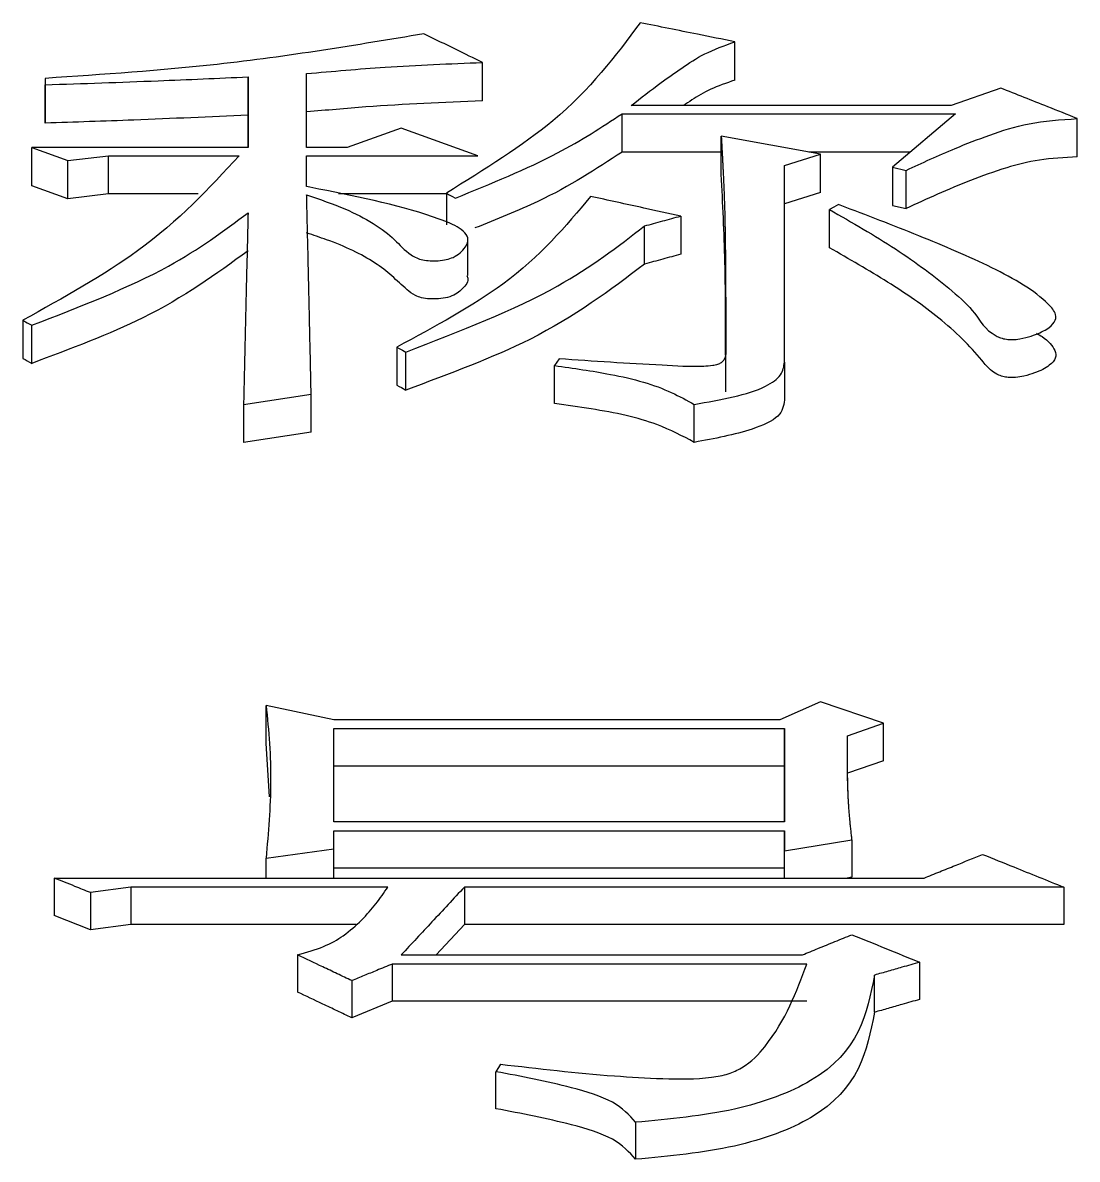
# Model space of a CAD drawing. Header units: millimetres. Extents: x 2223 to 4172, y 741 to 2119.
# Drawn here: x 2704.98 to 2707.511, y 1924.405 to 1927.132 of the extents above; entities that cross this region are included whole.
import ezdxf

# ---------------------------------------------------------------- set-up
doc = ezdxf.new("R2010")
doc.units = ezdxf.units.MM

msp = doc.modelspace()

# ---------------------------------------------------------------- linework, layer by layer
at = {"color": 7, "linetype": 'Continuous', "lineweight": 25}
for p, q in [((2706.0832, 1926.9448), (2706.0832, 1927.0369)), ((2705.5207, 1927.0024), (2705.5207, 1926.8325)), ((2705.5207, 1926.9104), (2705.5207, 1927.0024)), ((2705.6613, 1926.8325), (2705.6613, 1927.0101)), ((2705.0339, 1926.9986), (2705.0339, 1926.9833)), ((2705.0339, 1926.9986), (2705.0339, 1926.9066)), ((2705.0339, 1926.8913), (2705.0339, 1926.9833)), ((2707.3272, 1926.9755), (2707.2082, 1926.9332)), ((2707.2082, 1926.9332), (2706.4402, 1926.9332)), ((2705.0339, 1926.9066), (2705.0339, 1926.8913)), ((2705.5207, 1926.8325), (2705.5207, 1926.9104)), ((2706.4185, 1926.822), (2706.4185, 1926.9139)), ((2706.4185, 1926.9139), (2707.219, 1926.9139)), ((2707.219, 1926.9139), (2707.0676, 1926.7858)), ((2707.5111, 1926.8104), (2707.5111, 1926.9022)), ((2705.8885, 1926.8791), (2705.7587, 1926.8325)), ((2706.0724, 1926.8131), (2705.8885, 1926.8791)), ((2706.8945, 1926.8169), (2706.6565, 1926.8597)), ((2706.6565, 1926.7679), (2706.6565, 1926.8597)), ((2705.0015, 1926.8325), (2705.088, 1926.8014)), ((2705.5207, 1926.8325), (2705.0015, 1926.8325)), ((2705.0015, 1926.7408), (2705.0015, 1926.8325)), ((2705.088, 1926.8014), (2705.1854, 1926.8131)), ((2705.1854, 1926.8131), (2705.499, 1926.8131)), ((2705.7587, 1926.8325), (2705.6613, 1926.8325)), ((2705.6613, 1926.8131), (2706.0724, 1926.8131)), ((2705.6613, 1926.7389), (2705.6613, 1926.8131)), ((2706.6565, 1926.822), (2706.4185, 1926.822)), ((2706.808, 1926.7897), (2706.8945, 1926.8169)), ((2707.1104, 1926.822), (2706.8665, 1926.822)), ((2706.8945, 1926.7252), (2706.8945, 1926.8169)), ((2705.088, 1926.7097), (2705.088, 1926.8014)), ((2706.808, 1926.3176), (2706.808, 1926.7897)), ((2707.0676, 1926.7858), (2707.1, 1926.778)), ((2707.0676, 1926.7858), (2707.0676, 1926.694)), ((2707.1, 1926.6863), (2707.1, 1926.778)), ((2705.088, 1926.7097), (2705.0015, 1926.7408)), ((2705.1854, 1926.7213), (2705.088, 1926.7097)), ((2705.4011, 1926.7213), (2705.1854, 1926.7213)), ((2705.9966, 1926.7213), (2705.7379, 1926.7213)), ((2705.9966, 1926.7233), (2705.9966, 1926.6474)), ((2706.8945, 1926.7252), (2706.808, 1926.6979)), ((2706.9161, 1926.5924), (2706.9161, 1926.684)), ((2707.0676, 1926.694), (2707.1, 1926.6863)), ((2706.5592, 1926.6683), (2706.5592, 1926.5767)), ((2706.4726, 1926.5531), (2706.4726, 1926.6446)), ((2706.0479, 1926.6085), (2706.0479, 1926.618)), ((2706.0479, 1926.5254), (2706.0479, 1926.6076)), ((2704.9798, 1926.4182), (2704.9798, 1926.3269)), ((2705.0014, 1926.3149), (2705.0014, 1926.4062)), ((2705.8776, 1926.3539), (2705.8776, 1926.2627)), ((2705.8993, 1926.2507), (2705.8993, 1926.3418)), ((2706.2671, 1926.3257), (2706.2563, 1926.3095)), ((2706.6673, 1926.2466), (2706.6673, 1926.3378)), ((2706.808, 1926.3176), (2706.808, 1926.2265)), ((2705.5099, 1926.2164), (2705.6721, 1926.2408)), ((2705.6721, 1926.1497), (2705.6721, 1926.2408)), ((2705.5099, 1926.2164), (2705.5099, 1926.1254)), ((2706.5916, 1926.1254), (2706.5916, 1926.2164)), ((2705.6721, 1926.1497), (2705.5099, 1926.1254)), ((2706.8945, 1925.5025), (2706.7972, 1925.4599)), ((2707.046, 1925.4514), (2706.8945, 1925.5025)), ((2705.564, 1925.404), (2705.564, 1925.4941)), ((2705.7262, 1925.4599), (2705.564, 1925.4941)), ((2706.7972, 1925.4599), (2705.7262, 1925.4599)), ((2706.9594, 1925.4215), (2707.046, 1925.4514)), ((2707.046, 1925.3614), (2707.046, 1925.4514)), ((2705.7262, 1925.4386), (2706.808, 1925.4386)), ((2705.7263, 1925.2149), (2705.7262, 1925.4386)), ((2706.808, 1925.4386), (2706.808, 1925.2148)), ((2706.808, 1925.3486), (2706.808, 1925.4386)), ((2706.9594, 1925.4022), (2706.9594, 1925.4215)), ((2705.5718, 1925.2747), (2705.564, 1925.404)), ((2706.808, 1925.3486), (2705.7262, 1925.3486)), ((2706.808, 1925.2148), (2706.808, 1925.3486)), ((2707.046, 1925.3614), (2706.9594, 1925.3315)), ((2706.808, 1925.2148), (2705.7263, 1925.2149)), ((2705.7263, 1925.1932), (2706.808, 1925.1932)), ((2705.7263, 1925.1498), (2705.7263, 1925.1932)), ((2706.808, 1925.1932), (2706.808, 1925.1454)), ((2706.808, 1925.1035), (2706.808, 1925.1932)), ((2705.564, 1925.128), (2705.7263, 1925.1498)), ((2705.7263, 1925.08), (2705.7263, 1925.1498)), ((2706.808, 1925.1454), (2706.9702, 1925.1715)), ((2706.9702, 1925.1715), (2706.9702, 1925.0818)), ((2705.564, 1925.08), (2705.564, 1925.128)), ((2706.808, 1925.08), (2706.808, 1925.1454)), ((2706.808, 1925.1035), (2705.7262, 1925.1035)), ((2706.808, 1925.08), (2706.808, 1925.1035)), ((2705.0556, 1925.08), (2707.1433, 1925.08)), ((2705.0556, 1925.08), (2705.0556, 1924.9905)), ((2706.9702, 1925.0818), (2706.9589, 1925.08)), ((2705.2395, 1925.0582), (2705.1421, 1925.0451)), ((2705.1421, 1925.0451), (2705.1421, 1924.9556)), ((2705.8561, 1925.0582), (2705.2395, 1925.0582)), ((2705.2395, 1925.0582), (2705.2395, 1924.9687)), ((2707.4787, 1925.0581), (2706.04, 1925.0582)), ((2706.04, 1925.0582), (2706.04, 1924.9687)), ((2707.4787, 1925.0581), (2707.4787, 1924.9687)), ((2705.1421, 1924.9556), (2705.0556, 1924.9905)), ((2705.2395, 1924.9687), (2705.1421, 1924.9556)), ((2705.7805, 1924.9687), (2705.2395, 1924.9687)), ((2706.04, 1924.9687), (2705.9718, 1924.8957)), ((2707.4787, 1924.9687), (2706.04, 1924.9687)), ((2705.6397, 1924.8957), (2705.6397, 1924.8064)), ((2705.8885, 1924.8957), (2706.8513, 1924.8956)), ((2707.1325, 1924.878), (2707.1325, 1924.7887)), ((2706.8621, 1924.8736), (2705.8669, 1924.8736)), ((2705.8669, 1924.8736), (2705.8669, 1924.7843)), ((2705.7695, 1924.8338), (2705.7695, 1924.7446)), ((2707.0243, 1924.7578), (2707.0243, 1924.847)), ((2705.8669, 1924.7843), (2705.7695, 1924.7446)), ((2706.8621, 1924.7843), (2705.8669, 1924.7843)), ((2706.1265, 1924.6334), (2706.1157, 1924.6154)), ((2706.1157, 1924.5265), (2706.1157, 1924.6154)), ((2706.451, 1924.494), (2706.451, 1924.4052))]:
    msp.add_line(p, q, dxfattribs=at)
at = {"color": 7, "linetype": 'Continuous', "lineweight": 25, "flags": 128}
for points in [[(2705.1854, 1926.7213), (2705.1854, 1926.7443), (2705.1854, 1926.7672), (2705.1854, 1926.7902), (2705.1854, 1926.8131)], [(2705.9966, 1926.7233), (2706.0021, 1926.7203), (2706.0102, 1926.7159), (2706.0183, 1926.7115)], [(2706.9377, 1926.6957), (2706.9269, 1926.6899), (2706.9161, 1926.684)], [(2704.9798, 1926.4182), (2704.9906, 1926.4122), (2705.0014, 1926.4062)], [(2705.8777, 1926.3539), (2705.8832, 1926.3508), (2705.8912, 1926.3463), (2705.8993, 1926.3418)], [(2704.9798, 1926.3269), (2704.9853, 1926.3239), (2704.9908, 1926.3208), (2705.0014, 1926.3149)], [(2706.2563, 1926.2184), (2706.2563, 1926.2555), (2706.2563, 1926.2825), (2706.2563, 1926.3095)], [(2705.8777, 1926.2627), (2705.8832, 1926.2597), (2705.8887, 1926.2566), (2705.8993, 1926.2507)]]:
    msp.add_lwpolyline(points, dxfattribs=at)
at = {"color": 7, "linetype": 'Continuous', "lineweight": 25}
for points, knots in [([(2706.4618, 1927.1322), (2706.4023, 1927.0522), (2706.2954, 1926.9087), (2706.0883, 1926.7802), (2705.9966, 1926.7233)], [0, 0, 0, 0, 0.556899, 1, 1, 1, 1]), ([(2706.689, 1927.0865), (2706.6591, 1927.0925), (2706.6062, 1927.1032), (2706.5305, 1927.1184), (2706.4847, 1927.1276), (2706.4618, 1927.1322)], [0, 0, 0, 0, 0.394861, 0.69743, 1, 1, 1, 1]), ([(2705.9425, 1927.1056), (2705.7794, 1927.0783), (2705.4866, 1927.0293), (2705.1728, 1927.0081), (2705.0339, 1926.9986)], [0, 0, 0, 0, 0.557097, 1, 1, 1, 1]), ([(2706.0832, 1927.0369), (2706.0622, 1927.0472), (2706.0282, 1927.0638), (2705.9814, 1927.0867), (2705.9555, 1927.0993), (2705.9425, 1927.1056)], [0, 0, 0, 0, 0.447799, 0.7239, 1, 1, 1, 1]), ([(2706.4402, 1926.9332), (2706.4636, 1926.9517), (2706.5022, 1926.9823), (2706.5617, 1927.0234), (2706.6134, 1927.0586), (2706.6637, 1927.0772), (2706.689, 1927.0865)], [0, 0, 0, 0, 0.337761, 0.556951, 0.777135, 1, 1, 1, 1]), ([(2706.689, 1926.9944), (2706.689, 1927.0022), (2706.689, 1927.0177), (2706.689, 1927.0484), (2706.689, 1927.0713), (2706.689, 1927.0865)], [0, 0, 0, 0, 0.2525, 0.505, 1, 1, 1, 1]), ([(2705.6613, 1927.0101), (2705.7239, 1927.0157), (2705.863, 1927.0282), (2706.005, 1927.0338), (2706.0832, 1927.0369)], [0, 0, 0, 0, 0.449849, 1, 1, 1, 1]), ([(2705.0339, 1926.9833), (2705.1242, 1926.9863), (2705.2867, 1926.9917), (2705.4487, 1926.9991), (2705.5207, 1927.0024)], [0, 0, 0, 0, 0.555754, 1, 1, 1, 1]), ([(2706.689, 1926.9944), (2706.6687, 1926.9874), (2706.6285, 1926.9736), (2706.5923, 1926.9513), (2706.5722, 1926.9378), (2706.5653, 1926.9332)], [0, 0, 0, 0, 0.401498, 0.797434, 1, 1, 1, 1]), ([(2707.5111, 1926.9023), (2707.4874, 1926.9117), (2707.4449, 1926.9287), (2707.3836, 1926.9531), (2707.346, 1926.968), (2707.3272, 1926.9755)], [0, 0, 0, 0, 0.386102, 0.693051, 1, 1, 1, 1]), ([(2706.0832, 1926.9448), (2705.9896, 1926.9408), (2705.8477, 1926.9347), (2705.7086, 1926.9223), (2705.6613, 1926.9181)], [0, 0, 0, 0, 0.659861, 1, 1, 1, 1]), ([(2705.5207, 1926.9104), (2705.4293, 1926.9063), (2705.2673, 1926.8989), (2705.1047, 1926.8936), (2705.0339, 1926.8913)], [0, 0, 0, 0, 0.564211, 1, 1, 1, 1]), ([(2706.0183, 1926.7115), (2706.1043, 1926.7464), (2706.2572, 1926.8082), (2706.3695, 1926.8818), (2706.4185, 1926.9139)], [0, 0, 0, 0, 0.563218, 1, 1, 1, 1]), ([(2707.1, 1926.778), (2707.1387, 1926.7958), (2707.2026, 1926.8254), (2707.2999, 1926.863), (2707.3922, 1926.8938), (2707.4711, 1926.8994), (2707.5111, 1926.9022)], [0, 0, 0, 0, 0.335019, 0.553277, 0.774167, 1, 1, 1, 1]), ([(2706.6565, 1926.8597), (2706.6567, 1926.8566), (2706.657, 1926.8505), (2706.6575, 1926.8413), (2706.658, 1926.8321), (2706.6585, 1926.8228), (2706.659, 1926.8136), (2706.6594, 1926.8059), (2706.6598, 1926.7982), (2706.6602, 1926.7905), (2706.6607, 1926.7813), (2706.6613, 1926.7689), (2706.662, 1926.7535), (2706.6628, 1926.7349), (2706.6634, 1926.7194), (2706.664, 1926.7039), (2706.6645, 1926.6884), (2706.665, 1926.6697), (2706.6653, 1926.6542), (2706.6656, 1926.6386), (2706.6658, 1926.623), (2706.6661, 1926.6043), (2706.6663, 1926.5886), (2706.6664, 1926.573), (2706.6666, 1926.5573), (2706.6668, 1926.5322), (2706.667, 1926.5007), (2706.6671, 1926.4723), (2706.6672, 1926.455), (2706.6672, 1926.4471), (2706.6672, 1926.4392), (2706.6672, 1926.4312), (2706.6672, 1926.4233), (2706.6673, 1926.4154), (2706.6673, 1926.4059), (2706.6673, 1926.398), (2706.6673, 1926.3924), (2706.6673, 1926.3885), (2706.6673, 1926.3845), (2706.6673, 1926.3805), (2706.6673, 1926.3765), (2706.6673, 1926.3726), (2706.6673, 1926.3678), (2706.6673, 1926.3638), (2706.6673, 1926.3599), (2706.6673, 1926.3559), (2706.6673, 1926.3511), (2706.6673, 1926.3471), (2706.6673, 1926.3427), (2706.6673, 1926.3398), (2706.6673, 1926.3378)], [0, 0, 0, 0, 0.01797, 0.035941, 0.053911, 0.071882, 0.089852, 0.107823, 0.116808, 0.134779, 0.152749, 0.17072, 0.20666, 0.242601, 0.278542, 0.296513, 0.332454, 0.368395, 0.404336, 0.422306, 0.458247, 0.494188, 0.530129, 0.5481, 0.584041, 0.619982, 0.691863, 0.763745, 0.781716, 0.790701, 0.808672, 0.826642, 0.835627, 0.853598, 0.871568, 0.889539, 0.898524, 0.903017, 0.912002, 0.920987, 0.92548, 0.934465, 0.94345, 0.952435, 0.956928, 0.965913, 0.974898, 0.983884, 0.988376, 1, 1, 1, 1]), ([(2705.499, 1926.8131), (2705.4272, 1926.7352), (2705.2982, 1926.5953), (2705.0777, 1926.4726), (2704.9798, 1926.4182)], [0, 0, 0, 0, 0.55626, 1, 1, 1, 1]), ([(2706.4185, 1926.822), (2706.3559, 1926.781), (2706.2554, 1926.7151), (2706.1175, 1926.6604), (2706.0654, 1926.6397)], [0, 0, 0, 0, 0.621969, 1, 1, 1, 1]), ([(2707.5111, 1926.8104), (2707.48, 1926.8087), (2707.4184, 1926.8053), (2707.3331, 1926.7829), (2707.2543, 1926.7542), (2707.1749, 1926.7209), (2707.1249, 1926.6978), (2707.1, 1926.6863)], [0, 0, 0, 0, 0.175416, 0.347585, 0.56656, 0.783731, 1, 1, 1, 1]), ([(2706.6673, 1926.2466), (2706.6672, 1926.3086), (2706.6669, 1926.413), (2706.6659, 1926.5874), (2706.6601, 1926.6983), (2706.6565, 1926.7679)], [0, 0, 0, 0, 0.351751, 0.593192, 1, 1, 1, 1]), ([(2705.6613, 1926.7193), (2705.6929, 1926.7084), (2705.7798, 1926.6784), (2705.8624, 1926.6273), (2705.8977, 1926.5836), (2705.9237, 1926.5678), (2705.9398, 1926.5628), (2705.958, 1926.5607), (2705.9777, 1926.5608), (2705.9972, 1926.5635), (2706.0163, 1926.57), (2706.0368, 1926.5847), (2706.0505, 1926.6037), (2706.0471, 1926.6247), (2706.024, 1926.6437), (2705.9173, 1926.6876), (2705.7823, 1926.7149), (2705.671, 1926.737), (2705.6613, 1926.7389)], [0, 0, 0, 0, 0.104817, 0.288489, 0.371154, 0.389962, 0.405383, 0.420813, 0.436756, 0.454227, 0.471615, 0.498268, 0.557765, 0.592477, 0.62706, 0.687172, 0.972715, 1, 1, 1, 1]), ([(2705.6721, 1926.2408), (2705.671, 1926.2941), (2705.6695, 1926.3609), (2705.6678, 1926.4401), (2705.6671, 1926.4731), (2705.6663, 1926.506), (2705.6657, 1926.5322), (2705.665, 1926.565), (2705.6644, 1926.5911), (2705.6637, 1926.6172), (2705.6633, 1926.6367), (2705.6629, 1926.653), (2705.6625, 1926.6692), (2705.6622, 1926.6822), (2705.6619, 1926.6951), (2705.6616, 1926.7064), (2705.6614, 1926.7145), (2705.6613, 1926.7193)], [0, 0, 0, 0, 0.329938, 0.412422, 0.494907, 0.536149, 0.618633, 0.659875, 0.74236, 0.783602, 0.824844, 0.866086, 0.886707, 0.927949, 0.94857, 0.969192, 1, 1, 1, 1]), ([(2706.3427, 1926.7154), (2706.2827, 1926.6434), (2706.1745, 1926.5138), (2705.969, 1926.4031), (2705.8776, 1926.3539)], [0, 0, 0, 0, 0.555457, 1, 1, 1, 1]), ([(2706.5592, 1926.6683), (2706.5296, 1926.6747), (2706.4787, 1926.6858), (2706.4066, 1926.7015), (2706.364, 1926.7108), (2706.3428, 1926.7154)], [0, 0, 0, 0, 0.410172, 0.705086, 1, 1, 1, 1]), ([(2705.0014, 1926.4062), (2705.1185, 1926.4514), (2705.3259, 1926.5314), (2705.4616, 1926.6322), (2705.5207, 1926.6762)], [0, 0, 0, 0, 0.56439, 1, 1, 1, 1]), ([(2705.5207, 1926.6762), (2705.5196, 1926.6299), (2705.5183, 1926.5779), (2705.5167, 1926.5138), (2705.516, 1926.4847), (2705.5152, 1926.4495), (2705.5144, 1926.4143), (2705.5136, 1926.3791), (2705.5128, 1926.3437), (2705.5121, 1926.3141), (2705.5117, 1926.2934), (2705.5113, 1926.2786), (2705.511, 1926.2638), (2705.5106, 1926.2489), (2705.5104, 1926.237), (2705.5101, 1926.2272), (2705.51, 1926.2203), (2705.5099, 1926.2164)], [0, 0, 0, 0, 0.305862, 0.344095, 0.42056, 0.497026, 0.573491, 0.649956, 0.726422, 0.802887, 0.84112, 0.860236, 0.898469, 0.936701, 0.955818, 0.974934, 1, 1, 1, 1]), ([(2706.9161, 1926.684), (2706.9705, 1926.6529), (2707.0794, 1926.5908), (2707.1921, 1926.5061), (2707.2699, 1926.4362), (2707.2891, 1926.3942), (2707.3266, 1926.3758), (2707.3402, 1926.3724), (2707.3567, 1926.3716), (2707.3778, 1926.3739), (2707.408, 1926.3818), (2707.4377, 1926.3954), (2707.4588, 1926.4135), (2707.4613, 1926.4348), (2707.4216, 1926.4821), (2707.3099, 1926.5469), (2707.1307, 1926.6219), (2707.0045, 1926.6709), (2706.939, 1926.6952), (2706.9377, 1926.6957)], [0, 0, 0, 0, 0.146382, 0.292955, 0.366204, 0.439427, 0.447746, 0.45616, 0.463429, 0.472823, 0.489455, 0.518149, 0.540935, 0.563855, 0.597101, 0.728178, 0.861562, 0.99717, 1, 1, 1, 1]), ([(2706.4726, 1926.6446), (2706.487, 1926.6486), (2706.5159, 1926.6565), (2706.5447, 1926.6643), (2706.5592, 1926.6683)], [0, 0, 0, 0, 0.499999, 1, 1, 1, 1]), ([(2706.0461, 1926.5259), (2706.0471, 1926.5229), (2706.051, 1926.5109), (2706.0378, 1926.4953), (2706.0199, 1926.4806), (2706.0014, 1926.4728), (2705.9786, 1926.4693), (2705.9566, 1926.4692), (2705.9371, 1926.4719), (2705.9166, 1926.4792), (2705.8825, 1926.5087), (2705.833, 1926.5583), (2705.7397, 1926.6019), (2705.6774, 1926.6224), (2705.6613, 1926.6277)], [0, 0, 0, 0, 0.0321697, 0.1304429, 0.1694929, 0.2089996, 0.2431332, 0.2730052, 0.3033501, 0.3306975, 0.3897905, 0.6483711, 0.90947, 1, 1, 1, 1]), ([(2705.8993, 1926.3418), (2706.0298, 1926.3923), (2706.2611, 1926.4818), (2706.4084, 1926.5952), (2706.4726, 1926.6446)], [0, 0, 0, 0, 0.564262, 1, 1, 1, 1]), ([(2705.5206, 1926.5846), (2705.4437, 1926.5288), (2705.3051, 1926.4284), (2705.0949, 1926.3499), (2705.0014, 1926.3149)], [0, 0, 0, 0, 0.5549071, 1, 1, 1, 1]), ([(2706.5592, 1926.5767), (2706.5447, 1926.5728), (2706.5159, 1926.5649), (2706.487, 1926.557), (2706.4726, 1926.5531)], [0, 0, 0, 0, 0.500001, 1, 1, 1, 1]), ([(2707.4131, 1926.3872), (2707.4177, 1926.3845), (2707.4389, 1926.3721), (2707.4573, 1926.3516), (2707.4614, 1926.3273), (2707.4442, 1926.3081), (2707.416, 1926.2937), (2707.3864, 1926.2846), (2707.3656, 1926.2811), (2707.3488, 1926.2805), (2707.3345, 1926.2823), (2707.3192, 1926.2876), (2707.2991, 1926.3008), (2707.2621, 1926.3486), (2707.1873, 1926.422), (2707.0584, 1926.5111), (2706.9636, 1926.5652), (2706.9161, 1926.5924)], [0, 0, 0, 0, 0.019935, 0.092126, 0.128452, 0.164994, 0.212308, 0.23785, 0.255737, 0.26718, 0.278732, 0.291669, 0.31574, 0.371395, 0.593339, 0.795955, 1, 1, 1, 1]), ([(2706.4726, 1926.5531), (2706.3894, 1926.4902), (2706.2394, 1926.377), (2706.004, 1926.2896), (2705.8993, 1926.2507)], [0, 0, 0, 0, 0.55488, 1, 1, 1, 1]), ([(2706.6672, 1926.3378), (2706.6666, 1926.3326), (2706.6658, 1926.3251), (2706.6572, 1926.3165), (2706.6479, 1926.312), (2706.6335, 1926.3087), (2706.5884, 1926.3057), (2706.5061, 1926.3112), (2706.3906, 1926.3171), (2706.3083, 1926.3228), (2706.2671, 1926.3257)], [0, 0, 0, 0, 0.083125, 0.11875, 0.147804, 0.176837, 0.225893, 0.446677, 0.723242, 1, 1, 1, 1]), ([(2706.2563, 1926.3095), (2706.3016, 1926.3032), (2706.3758, 1926.2927), (2706.4717, 1926.2713), (2706.5384, 1926.2459), (2706.574, 1926.2262), (2706.5916, 1926.2164)], [0, 0, 0, 0, 0.347242, 0.568885, 0.786213, 1, 1, 1, 1]), ([(2706.5916, 1926.2164), (2706.6558, 1926.2276), (2706.7439, 1926.2429), (2706.8044, 1926.2867), (2706.8068, 1926.3073), (2706.808, 1926.3176)], [0, 0, 0, 0, 0.574092, 0.788689, 1, 1, 1, 1]), ([(2706.5916, 1926.1254), (2706.5636, 1926.1404), (2706.517, 1926.1654), (2706.4289, 1926.1911), (2706.3442, 1926.2062), (2706.2856, 1926.2143), (2706.2563, 1926.2184)], [0, 0, 0, 0, 0.331362, 0.550785, 0.774719, 1, 1, 1, 1]), ([(2706.808, 1926.2265), (2706.806, 1926.2132), (2706.802, 1926.1864), (2706.7182, 1926.1488), (2706.6402, 1926.1344), (2706.5916, 1926.1254)], [0, 0, 0, 0, 0.268574, 0.544919, 1, 1, 1, 1]), ([(2705.564, 1925.4941), (2705.567, 1925.4636), (2705.5731, 1925.4027), (2705.5771, 1925.2809), (2705.5692, 1925.189), (2705.564, 1925.128)], [0, 0, 0, 0, 0.252085, 0.504198, 1, 1, 1, 1]), ([(2706.9702, 1925.1715), (2706.97, 1925.1735), (2706.9696, 1925.1777), (2706.9689, 1925.1839), (2706.9683, 1925.1901), (2706.9676, 1925.1963), (2706.967, 1925.2026), (2706.9663, 1925.2088), (2706.9658, 1925.214), (2706.9653, 1925.2191), (2706.9649, 1925.2243), (2706.9643, 1925.2305), (2706.9636, 1925.2388), (2706.963, 1925.2471), (2706.9624, 1925.2553), (2706.962, 1925.2615), (2706.9616, 1925.2698), (2706.9611, 1925.2781), (2706.9608, 1925.2863), (2706.9605, 1925.2925), (2706.9603, 1925.3008), (2706.96, 1925.309), (2706.9598, 1925.3172), (2706.9596, 1925.3255), (2706.9595, 1925.3337), (2706.9594, 1925.3419), (2706.9593, 1925.3481), (2706.9593, 1925.3543), (2706.9593, 1925.3604), (2706.9593, 1925.3656), (2706.9593, 1925.3697), (2706.9592, 1925.3738), (2706.9592, 1925.3779), (2706.9593, 1925.382), (2706.9593, 1925.3851), (2706.9593, 1925.3882), (2706.9593, 1925.3923), (2706.9593, 1925.3964), (2706.9593, 1925.4005), (2706.9593, 1925.4046), (2706.9594, 1925.4087), (2706.9594, 1925.4128), (2706.9594, 1925.4167), (2706.9594, 1925.4196), (2706.9594, 1925.4215)], [0, 0, 0, 0, 0.0247417, 0.0494835, 0.0742252, 0.098967, 0.1237087, 0.1484505, 0.1731922, 0.1855631, 0.2103049, 0.2350466, 0.2597884, 0.309272, 0.3340138, 0.3587555, 0.3834973, 0.4329809, 0.4577227, 0.4824645, 0.5072062, 0.5566898, 0.5814315, 0.6061733, 0.6556568, 0.6803986, 0.7051403, 0.7298821, 0.7546238, 0.7793656, 0.7917365, 0.8041073, 0.8288491, 0.84122, 0.8535908, 0.8659617, 0.8783326, 0.9030743, 0.9154452, 0.9278161, 0.9525578, 0.9649287, 0.9772996, 1, 1, 1, 1]), ([(2706.9621, 1925.2605), (2706.9613, 1925.2781), (2706.9594, 1925.3179), (2706.9594, 1925.3727), (2706.9594, 1925.4033)], [0, 0, 0, 0, 0.441321, 1, 1, 1, 1]), ([(2707.1433, 1925.08), (2707.1558, 1925.085), (2707.1808, 1925.0951), (2707.2276, 1925.114), (2707.262, 1925.1278), (2707.2839, 1925.1367)], [0, 0, 0, 0, 0.266245, 0.532491, 1, 1, 1, 1]), ([(2707.2839, 1925.1367), (2707.3089, 1925.1266), (2707.3538, 1925.1085), (2707.4187, 1925.0824), (2707.4587, 1925.0662), (2707.4787, 1925.0581)], [0, 0, 0, 0, 0.3845731, 0.6922866, 1, 1, 1, 1]), ([(2705.1421, 1925.0451), (2705.1298, 1925.0501), (2705.1092, 1925.0584), (2705.0803, 1925.0701), (2705.0638, 1925.0767), (2705.0556, 1925.08)], [0, 0, 0, 0, 0.42836, 0.71418, 1, 1, 1, 1]), ([(2705.6397, 1924.8957), (2705.6614, 1924.9018), (2705.7042, 1924.914), (2705.7547, 1924.9436), (2705.794, 1924.9789), (2705.8286, 1925.0181), (2705.8469, 1925.0449), (2705.8561, 1925.0582)], [0, 0, 0, 0, 0.176065, 0.348002, 0.566634, 0.783694, 1, 1, 1, 1]), ([(2706.04, 1925.0582), (2706.027, 1925.0443), (2706.001, 1925.0165), (2705.9505, 1924.9624), (2705.913, 1924.9221), (2705.8885, 1924.8957)], [0, 0, 0, 0, 0.257226, 0.514452, 1, 1, 1, 1]), ([(2706.8513, 1924.8956), (2706.8637, 1924.9007), (2706.8898, 1924.9114), (2706.9295, 1924.9275), (2706.9567, 1924.9386), (2706.9702, 1924.9441)], [0, 0, 0, 0, 0.314653, 0.657326, 1, 1, 1, 1]), ([(2706.9702, 1924.9441), (2706.9973, 1924.9331), (2707.0514, 1924.9111), (2707.1055, 1924.889), (2707.1325, 1924.878)], [0, 0, 0, 0, 0.499999, 1, 1, 1, 1]), ([(2705.7695, 1924.8338), (2705.758, 1924.8393), (2705.7348, 1924.8504), (2705.6915, 1924.871), (2705.6598, 1924.8861), (2705.6397, 1924.8957)], [0, 0, 0, 0, 0.267463, 0.534927, 1, 1, 1, 1]), ([(2707.1325, 1924.878), (2707.1184, 1924.8739), (2707.0934, 1924.8668), (2707.0573, 1924.8565), (2707.0353, 1924.8502), (2707.0243, 1924.847)], [0, 0, 0, 0, 0.39043, 0.695215, 1, 1, 1, 1]), ([(2705.8669, 1924.8736), (2705.8544, 1924.8685), (2705.8319, 1924.8593), (2705.7995, 1924.846), (2705.7795, 1924.8379), (2705.7695, 1924.8338)], [0, 0, 0, 0, 0.384577, 0.692288, 1, 1, 1, 1]), ([(2706.1265, 1924.6334), (2706.2173, 1924.6227), (2706.3459, 1924.6077), (2706.5156, 1924.598), (2706.6105, 1924.5968), (2706.6751, 1924.6092), (2706.7248, 1924.6333), (2706.8051, 1924.7214), (2706.8371, 1924.8068), (2706.8621, 1924.8736)], [0, 0, 0, 0, 0.238484, 0.337767, 0.43778, 0.475122, 0.512592, 0.618725, 1, 1, 1, 1]), ([(2707.0243, 1924.847), (2707.0062, 1924.7548), (2706.9807, 1924.625), (2706.6915, 1924.5162), (2706.5324, 1924.5015), (2706.451, 1924.494)], [0, 0, 0, 0, 0.544628, 0.767125, 1, 1, 1, 1]), ([(2705.7695, 1924.7446), (2705.7579, 1924.7501), (2705.7348, 1924.7612), (2705.6915, 1924.7818), (2705.6598, 1924.7968), (2705.6397, 1924.8064)], [0, 0, 0, 0, 0.267647, 0.535294, 1, 1, 1, 1]), ([(2707.1325, 1924.7887), (2707.1184, 1924.7847), (2707.0933, 1924.7775), (2707.0573, 1924.7672), (2707.0353, 1924.761), (2707.0243, 1924.7578)], [0, 0, 0, 0, 0.390574, 0.695287, 1, 1, 1, 1]), ([(2707.0243, 1924.7578), (2707.0062, 1924.6657), (2706.9806, 1924.536), (2706.6914, 1924.4275), (2706.5324, 1924.4127), (2706.451, 1924.4052)], [0, 0, 0, 0, 0.544404, 0.766963, 1, 1, 1, 1]), ([(2706.451, 1924.494), (2706.4354, 1924.5111), (2706.4034, 1924.5461), (2706.2759, 1924.5849), (2706.1768, 1924.6038), (2706.1157, 1924.6154)], [0, 0, 0, 0, 0.267599, 0.548584, 1, 1, 1, 1]), ([(2706.451, 1924.4052), (2706.4354, 1924.4223), (2706.4033, 1924.4573), (2706.2759, 1924.496), (2706.1768, 1924.5149), (2706.1157, 1924.5265)], [0, 0, 0, 0, 0.267465, 0.548457, 1, 1, 1, 1])]:
    msp.add_open_spline(points, degree=3, knots=knots, dxfattribs=at)

doc.saveas('drawing.dxf')
